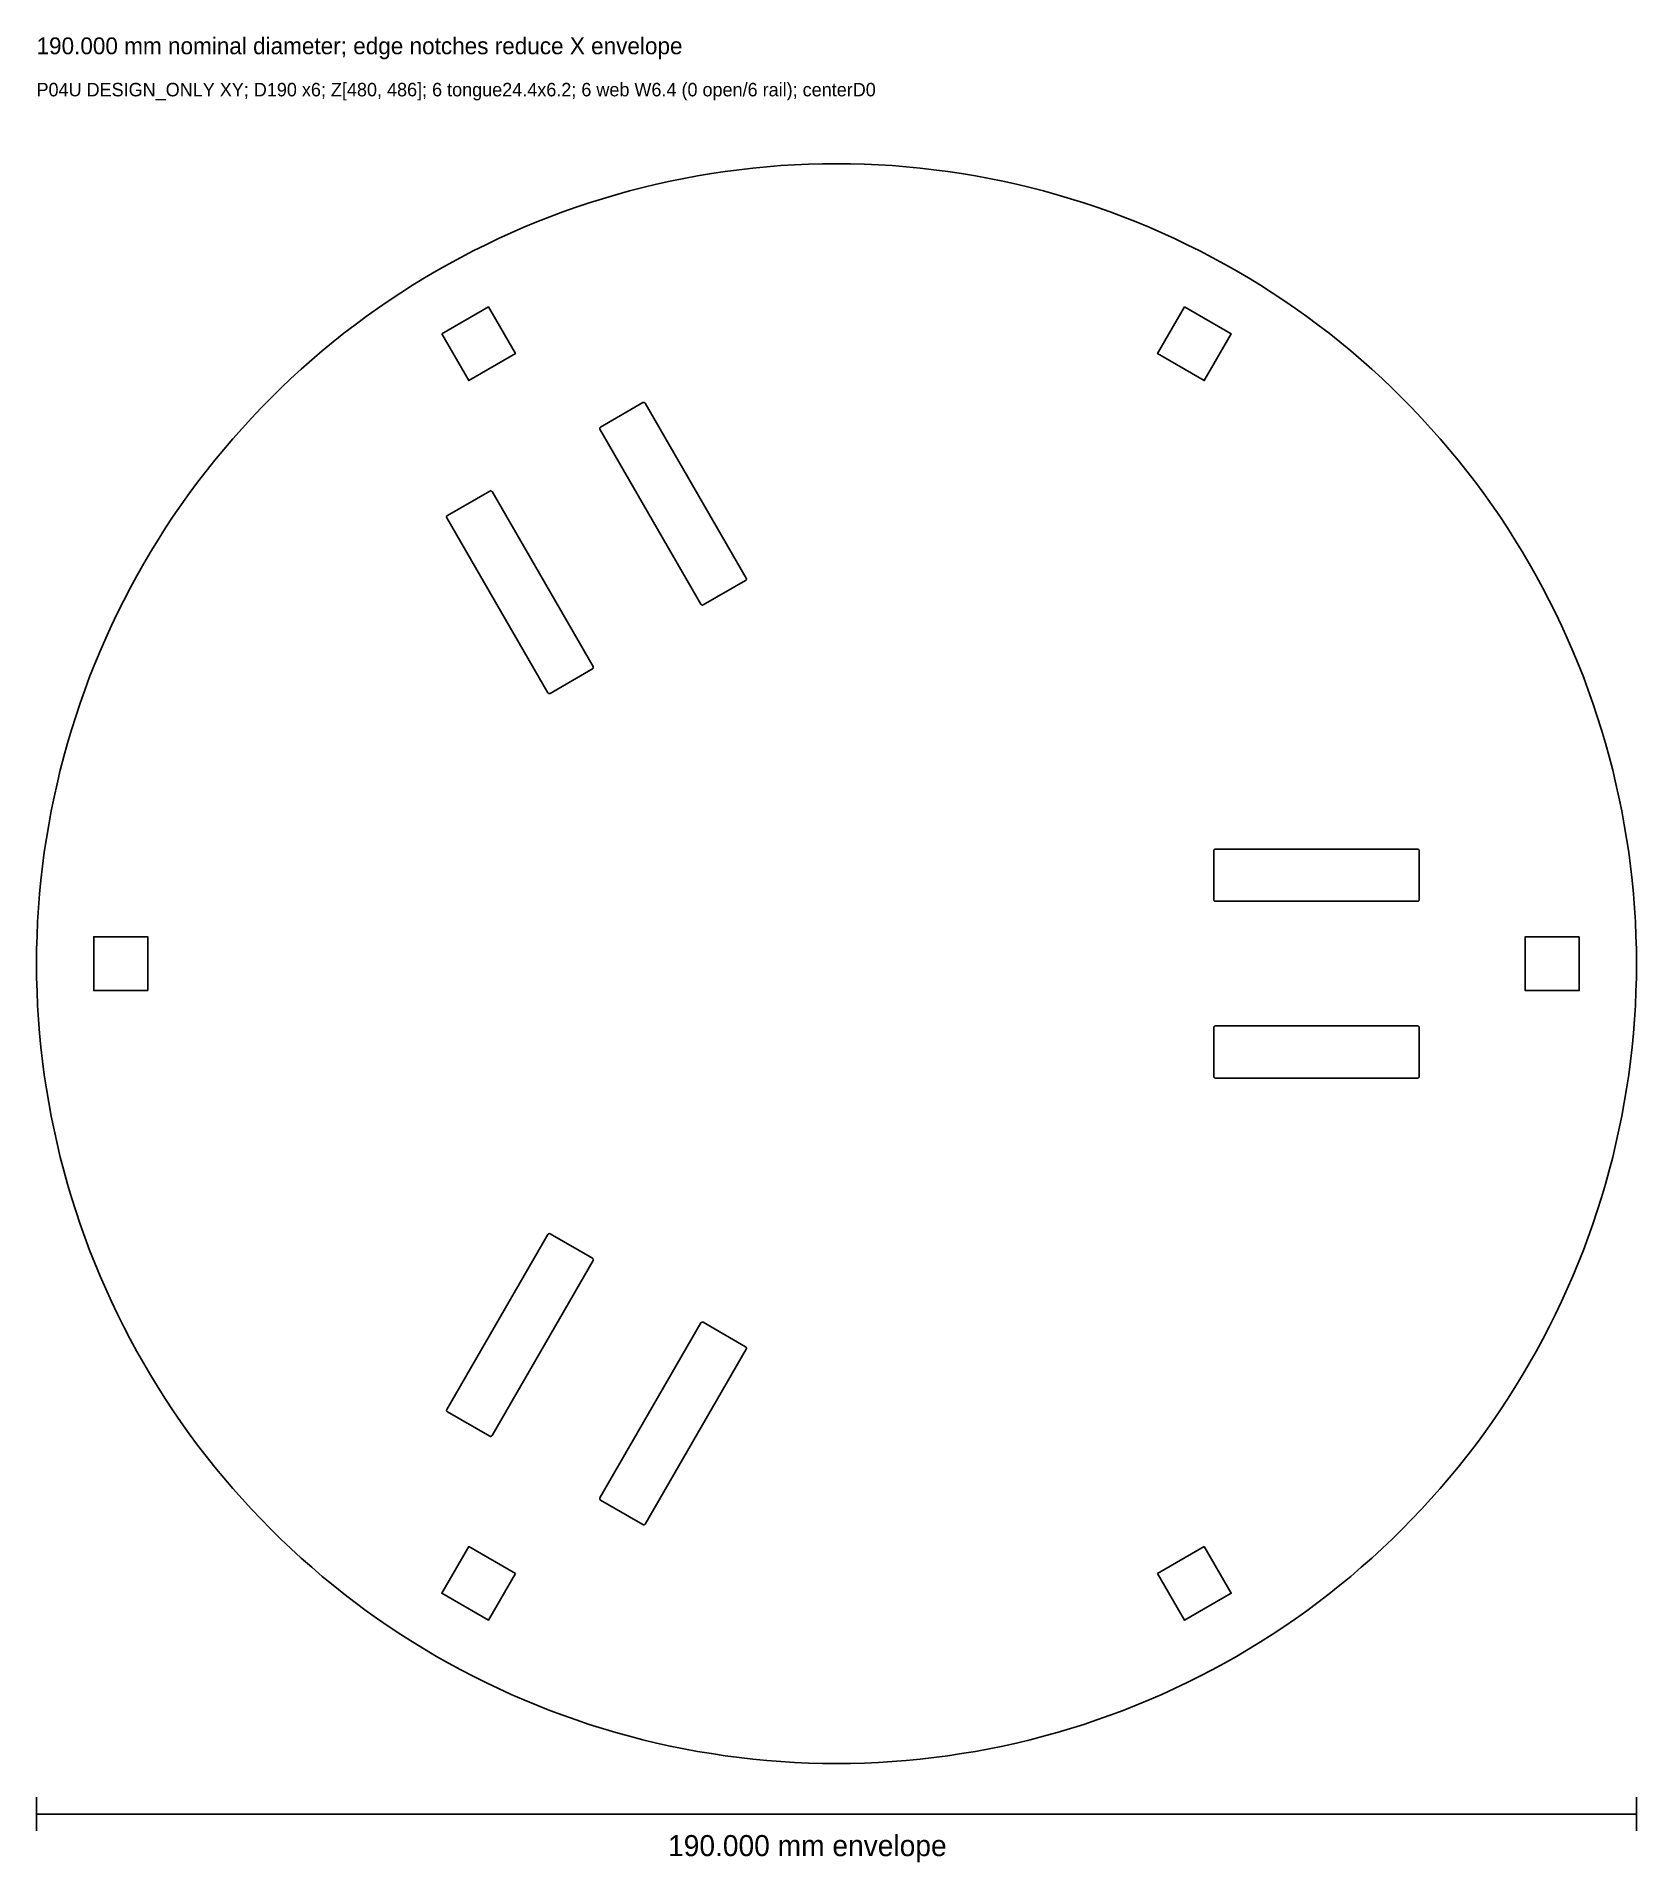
# Model space of a CAD drawing. Header units: millimetres. Extents: x -95 to 95, y -107 to 110.
import ezdxf

# ---------------------------------------------------------------- set-up
doc = ezdxf.new("R2010")
doc.units = ezdxf.units.MM
for name, color, linetype in [('CUT_OUTER', 1, 'Continuous'), ('CUT_TONGUE', 1, 'Continuous'), ('CUT_WEB', 1, 'Continuous'), ('NOT_CUT_DIMENSIONS', 5, 'Continuous')]:
    doc.layers.add(name, color=color, linetype=linetype)

msp = doc.modelspace()

# ---------------------------------------------------------------- linework, layer by layer
at = {"layer": 'CUT_OUTER'}
msp.add_lwpolyline([(94.985531, -1.657979), (95, 0), (94.985531, 1.657979), (94.942129, 3.315452), (94.869806, 4.971916), (94.768585, 6.626865), (94.638496, 8.279796), (94.47958, 9.930204), (94.291884, 11.577588), (94.075467, 13.221445), (93.830392, 14.861274), (93.556737, 16.496577), (93.254582, 18.126855), (92.924022, 19.751611), (92.565156, 21.37035), (92.178094, 22.98258), (91.762953, 24.587809), (91.319861, 26.185549), (90.848952, 27.775312), (90.350369, 29.356614), (89.824265, 30.928975), (89.270799, 32.491914), (88.690141, 34.044955), (88.082466, 35.587626), (87.447961, 37.119457), (86.786818, 38.639981), (86.09924, 40.148735), (85.385434, 41.645259), (84.64562, 43.129097), (83.880021, 44.599798), (83.088872, 46.056914), (82.272413, 47.5), (81.430894, 48.928617), (80.564569, 50.34233), (79.673704, 51.740708), (78.758569, 53.123326), (77.819444, 54.489761), (76.856614, 55.839599), (75.870373, 57.172427), (74.861022, 58.48784), (73.828866, 59.785437), (72.774222, 61.064823), (71.69741, 62.325608), (70.598758, 63.567408), (69.478602, 64.789844), (68.337281, 65.992545), (67.175144, 67.175144), (65.992545, 68.337281), (64.789844, 69.478602), (63.567408, 70.598758), (62.325608, 71.69741), (61.064823, 72.774222), (59.785437, 73.828866), (58.48784, 74.861022), (57.172427, 75.870373), (55.839599, 76.856614), (54.489761, 77.819444), (53.123326, 78.758569), (51.740708, 79.673704), (50.34233, 80.564569), (48.928617, 81.430894), (47.5, 82.272413), (46.056914, 83.088872), (44.599798, 83.880021), (43.129097, 84.64562), (41.645259, 85.385434), (40.148735, 86.09924), (38.639981, 86.786818), (37.119457, 87.447961), (35.587626, 88.082466), (34.044955, 88.690141), (32.491914, 89.270799), (30.928975, 89.824265), (29.356614, 90.350369), (27.775312, 90.848952), (26.185549, 91.319861), (24.587809, 91.762953), (22.98258, 92.178094), (21.37035, 92.565156), (19.751611, 92.924022), (18.126855, 93.254582), (16.496577, 93.556737), (14.861274, 93.830392), (13.221445, 94.075467), (11.577588, 94.291884), (9.930204, 94.47958), (8.279796, 94.638496), (6.626865, 94.768585), (4.971916, 94.869806), (3.315452, 94.942129), (1.657979, 94.985531), (0, 95), (-1.657979, 94.985531), (-3.315452, 94.942129), (-4.971916, 94.869806), (-6.626865, 94.768585), (-8.279796, 94.638496), (-9.930204, 94.47958), (-11.577588, 94.291884), (-13.221445, 94.075467), (-14.861274, 93.830392), (-16.496577, 93.556737), (-18.126855, 93.254582), (-19.751611, 92.924022), (-21.37035, 92.565156), (-22.98258, 92.178094), (-24.587809, 91.762953), (-26.185549, 91.319861), (-27.775312, 90.848952), (-29.356614, 90.350369), (-30.928975, 89.824265), (-32.491914, 89.270799), (-34.044955, 88.690141), (-35.587626, 88.082466), (-37.119457, 87.447961), (-38.639981, 86.786818), (-40.148735, 86.09924), (-41.645259, 85.385434), (-43.129097, 84.64562), (-44.599798, 83.880021), (-46.056914, 83.088872), (-47.5, 82.272413), (-48.928617, 81.430894), (-50.34233, 80.564569), (-51.740708, 79.673704), (-53.123326, 78.758569), (-54.489761, 77.819444), (-55.839599, 76.856614), (-57.172427, 75.870373), (-58.48784, 74.861022), (-59.785437, 73.828866), (-61.064823, 72.774222), (-62.325608, 71.69741), (-63.567408, 70.598758), (-64.789844, 69.478602), (-65.992545, 68.337281), (-67.175144, 67.175144), (-68.337281, 65.992545), (-69.478602, 64.789844), (-70.598758, 63.567408), (-71.69741, 62.325608), (-72.774222, 61.064823), (-73.828866, 59.785437), (-74.861022, 58.48784), (-75.870373, 57.172427), (-76.856614, 55.839599), (-77.819444, 54.489761), (-78.758569, 53.123326), (-79.673704, 51.740708), (-80.564569, 50.34233), (-81.430894, 48.928617), (-82.272413, 47.5), (-83.088872, 46.056914), (-83.880021, 44.599798), (-84.64562, 43.129097), (-85.385434, 41.645259), (-86.09924, 40.148735), (-86.786818, 38.639981), (-87.447961, 37.119457), (-88.082466, 35.587626), (-88.690141, 34.044955), (-89.270799, 32.491914), (-89.824265, 30.928975), (-90.350369, 29.356614), (-90.848952, 27.775312), (-91.319861, 26.185549), (-91.762953, 24.587809), (-92.178094, 22.98258), (-92.565156, 21.37035), (-92.924022, 19.751611), (-93.254582, 18.126855), (-93.556737, 16.496577), (-93.830392, 14.861274), (-94.075467, 13.221445), (-94.291884, 11.577588), (-94.47958, 9.930204), (-94.638496, 8.279796), (-94.768585, 6.626865), (-94.869806, 4.971916), (-94.942129, 3.315452), (-94.985531, 1.657979), (-95, 0), (-94.985531, -1.657979), (-94.942129, -3.315452), (-94.869806, -4.971916), (-94.768585, -6.626865), (-94.638496, -8.279796), (-94.47958, -9.930204), (-94.291884, -11.577588), (-94.075467, -13.221445), (-93.830392, -14.861274), (-93.556737, -16.496577), (-93.254582, -18.126855), (-92.924022, -19.751611), (-92.565156, -21.37035), (-92.178094, -22.98258), (-91.762953, -24.587809), (-91.319861, -26.185549), (-90.848952, -27.775312), (-90.350369, -29.356614), (-89.824265, -30.928975), (-89.270799, -32.491914), (-88.690141, -34.044955), (-88.082466, -35.587626), (-87.447961, -37.119457), (-86.786818, -38.639981), (-86.09924, -40.148735), (-85.385434, -41.645259), (-84.64562, -43.129097), (-83.880021, -44.599798), (-83.088872, -46.056914), (-82.272413, -47.5), (-81.430894, -48.928617), (-80.564569, -50.34233), (-79.673704, -51.740708), (-78.758569, -53.123326), (-77.819444, -54.489761), (-76.856614, -55.839599), (-75.870373, -57.172427), (-74.861022, -58.48784), (-73.828866, -59.785437), (-72.774222, -61.064823), (-71.69741, -62.325608), (-70.598758, -63.567408), (-69.478602, -64.789844), (-68.337281, -65.992545), (-67.175144, -67.175144), (-65.992545, -68.337281), (-64.789844, -69.478602), (-63.567408, -70.598758), (-62.325608, -71.69741), (-61.064823, -72.774222), (-59.785437, -73.828866), (-58.48784, -74.861022), (-57.172427, -75.870373), (-55.839599, -76.856614), (-54.489761, -77.819444), (-53.123326, -78.758569), (-51.740708, -79.673704), (-50.34233, -80.564569), (-48.928617, -81.430894), (-47.5, -82.272413), (-46.056914, -83.088872), (-44.599798, -83.880021), (-43.129097, -84.64562), (-41.645259, -85.385434), (-40.148735, -86.09924), (-38.639981, -86.786818), (-37.119457, -87.447961), (-35.587626, -88.082466), (-34.044955, -88.690141), (-32.491914, -89.270799), (-30.928975, -89.824265), (-29.356614, -90.350369), (-27.775312, -90.848952), (-26.185549, -91.319861), (-24.587809, -91.762953), (-22.98258, -92.178094), (-21.37035, -92.565156), (-19.751611, -92.924022), (-18.126855, -93.254582), (-16.496577, -93.556737), (-14.861274, -93.830392), (-13.221445, -94.075467), (-11.577588, -94.291884), (-9.930204, -94.47958), (-8.279796, -94.638496), (-6.626865, -94.768585), (-4.971916, -94.869806), (-3.315452, -94.942129), (-1.657979, -94.985531), (0, -95), (1.657979, -94.985531), (3.315452, -94.942129), (4.971916, -94.869806), (6.626865, -94.768585), (8.279796, -94.638496), (9.930204, -94.47958), (11.577588, -94.291884), (13.221445, -94.075467), (14.861274, -93.830392), (16.496577, -93.556737), (18.126855, -93.254582), (19.751611, -92.924022), (21.37035, -92.565156), (22.98258, -92.178094), (24.587809, -91.762953), (26.185549, -91.319861), (27.775312, -90.848952), (29.356614, -90.350369), (30.928975, -89.824265), (32.491914, -89.270799), (34.044955, -88.690141), (35.587626, -88.082466), (37.119457, -87.447961), (38.639981, -86.786818), (40.148735, -86.09924), (41.645259, -85.385434), (43.129097, -84.64562), (44.599798, -83.880021), (46.056914, -83.088872), (47.5, -82.272413), (48.928617, -81.430894), (50.34233, -80.564569), (51.740708, -79.673704), (53.123326, -78.758569), (54.489761, -77.819444), (55.839599, -76.856614), (57.172427, -75.870373), (58.48784, -74.861022), (59.785437, -73.828866), (61.064823, -72.774222), (62.325608, -71.69741), (63.567408, -70.598758), (64.789844, -69.478602), (65.992545, -68.337281), (67.175144, -67.175144), (68.337281, -65.992545), (69.478602, -64.789844), (70.598758, -63.567408), (71.69741, -62.325608), (72.774222, -61.064823), (73.828866, -59.785437), (74.861022, -58.48784), (75.870373, -57.172427), (76.856614, -55.839599), (77.819444, -54.489761), (78.758569, -53.123326), (79.673704, -51.740708), (80.564569, -50.34233), (81.430894, -48.928617), (82.272413, -47.5), (83.088872, -46.056914), (83.880021, -44.599798), (84.64562, -43.129097), (85.385434, -41.645259), (86.09924, -40.148735), (86.786818, -38.639981), (87.447961, -37.119457), (88.082466, -35.587626), (88.690141, -34.044955), (89.270799, -32.491914), (89.824265, -30.928975), (90.350369, -29.356614), (90.848952, -27.775312), (91.319861, -26.185549), (91.762953, -24.587809), (92.178094, -22.98258), (92.565156, -21.37035), (92.924022, -19.751611), (93.254582, -18.126855), (93.556737, -16.496577), (93.830392, -14.861274), (94.075467, -13.221445), (94.291884, -11.577588), (94.47958, -9.930204), (94.638496, -8.279796), (94.768585, -6.626865), (94.869806, -4.971916), (94.942129, -3.315452)], close=True, dxfattribs=at)
at = {"layer": 'CUT_TONGUE'}
for points in [[(-10.696971, 45.697248), (-10.695688, 45.658063), (-10.702074, 45.619379), (-10.715885, 45.582685), (-10.736589, 45.549391), (-10.76339, 45.520775), (-10.79526, 45.497938), (-15.818207, 42.597938), (-15.853919, 42.581757), (-15.892102, 42.572854), (-15.931288, 42.571571), (-15.969971, 42.577958), (-16.006665, 42.591769), (-16.039959, 42.612473), (-16.068575, 42.639274), (-16.091412, 42.671143), (-28.091412, 63.455753), (-28.107593, 63.491465), (-28.116496, 63.529648), (-28.117779, 63.568833), (-28.111392, 63.607517), (-28.097581, 63.644211), (-28.076878, 63.677505), (-28.050076, 63.706121), (-28.018207, 63.728958), (-22.99526, 66.628958), (-22.959547, 66.645139), (-22.921365, 66.654042), (-22.882179, 66.655325), (-22.843496, 66.648938), (-22.806802, 66.635127), (-22.773507, 66.614424), (-22.744892, 66.587622), (-22.722055, 66.555753), (-10.722055, 45.771143), (-10.705874, 45.735431)], [(-28.883504, 35.197248), (-28.882221, 35.158063), (-28.888608, 35.119379), (-28.902419, 35.082685), (-28.923122, 35.049391), (-28.949924, 35.020775), (-28.981793, 34.997938), (-34.00474, 32.097938), (-34.040453, 32.081757), (-34.078635, 32.072854), (-34.117821, 32.071571), (-34.156504, 32.077958), (-34.193198, 32.091769), (-34.226493, 32.112473), (-34.255108, 32.139274), (-34.277945, 32.171143), (-46.277945, 52.955753), (-46.294126, 52.991465), (-46.303029, 53.029648), (-46.304312, 53.068833), (-46.297926, 53.107517), (-46.284115, 53.144211), (-46.263411, 53.177505), (-46.23661, 53.206121), (-46.20474, 53.228958), (-41.181793, 56.128958), (-41.146081, 56.145139), (-41.107898, 56.154042), (-41.068712, 56.155325), (-41.030029, 56.148938), (-40.993335, 56.135127), (-40.960041, 56.114424), (-40.931425, 56.087622), (-40.908588, 56.055753), (-28.908588, 35.271143), (-28.892407, 35.235431)], [(44.960982, 7.403843), (44.923463, 7.415224), (44.888886, 7.433706), (44.858579, 7.458579), (44.833706, 7.488886), (44.815224, 7.523463), (44.803843, 7.560982), (44.8, 7.6), (44.8, 13.4), (44.803843, 13.439018), (44.815224, 13.476537), (44.833706, 13.511114), (44.858579, 13.541421), (44.888886, 13.566294), (44.923463, 13.584776), (44.960982, 13.596157), (45, 13.6), (69, 13.6), (69.039018, 13.596157), (69.076537, 13.584776), (69.111114, 13.566294), (69.141421, 13.541421), (69.166294, 13.511114), (69.184776, 13.476537), (69.196157, 13.439018), (69.2, 13.4), (69.2, 7.6), (69.196157, 7.560982), (69.184776, 7.523463), (69.166294, 7.488886), (69.141421, 7.458579), (69.111114, 7.433706), (69.076537, 7.415224), (69.039018, 7.403843), (69, 7.4), (45, 7.4)], [(44.923463, -13.584776), (44.888886, -13.566294), (44.858579, -13.541421), (44.833706, -13.511114), (44.815224, -13.476537), (44.803843, -13.439018), (44.8, -13.4), (44.8, -7.6), (44.803843, -7.560982), (44.815224, -7.523463), (44.833706, -7.488886), (44.858579, -7.458579), (44.888886, -7.433706), (44.923463, -7.415224), (44.960982, -7.403843), (45, -7.4), (69, -7.4), (69.039018, -7.403843), (69.076537, -7.415224), (69.111114, -7.433706), (69.141421, -7.458579), (69.166294, -7.488886), (69.184776, -7.523463), (69.196157, -7.560982), (69.2, -7.6), (69.2, -13.4), (69.196157, -13.439018), (69.184776, -13.476537), (69.166294, -13.511114), (69.141421, -13.541421), (69.111114, -13.566294), (69.076537, -13.584776), (69.039018, -13.596157), (69, -13.6), (45, -13.6), (44.960982, -13.596157)], [(-34.226493, -32.112473), (-34.193198, -32.091769), (-34.156504, -32.077958), (-34.117821, -32.071571), (-34.078635, -32.072854), (-34.040453, -32.081757), (-34.00474, -32.097938), (-28.981793, -34.997938), (-28.949924, -35.020775), (-28.923122, -35.049391), (-28.902419, -35.082685), (-28.888608, -35.119379), (-28.882221, -35.158063), (-28.883504, -35.197248), (-28.892407, -35.235431), (-28.908588, -35.271143), (-40.908588, -56.055753), (-40.931425, -56.087622), (-40.960041, -56.114424), (-40.993335, -56.135127), (-41.030029, -56.148938), (-41.068712, -56.155325), (-41.107898, -56.154042), (-41.146081, -56.145139), (-41.181793, -56.128958), (-46.20474, -53.228958), (-46.23661, -53.206121), (-46.263411, -53.177505), (-46.284115, -53.144211), (-46.297926, -53.107517), (-46.304312, -53.068833), (-46.303029, -53.029648), (-46.294126, -52.991465), (-46.277945, -52.955753), (-34.277945, -32.171143), (-34.255108, -32.139274)], [(-16.039959, -42.612473), (-16.006665, -42.591769), (-15.969971, -42.577958), (-15.931288, -42.571571), (-15.892102, -42.572854), (-15.853919, -42.581757), (-15.818207, -42.597938), (-10.79526, -45.497938), (-10.76339, -45.520775), (-10.736589, -45.549391), (-10.715885, -45.582685), (-10.702074, -45.619379), (-10.695688, -45.658063), (-10.696971, -45.697248), (-10.705874, -45.735431), (-10.722055, -45.771143), (-22.722055, -66.555753), (-22.744892, -66.587622), (-22.773507, -66.614424), (-22.806802, -66.635127), (-22.843496, -66.648938), (-22.882179, -66.655325), (-22.921365, -66.654042), (-22.959547, -66.645139), (-22.99526, -66.628958), (-28.018207, -63.728958), (-28.050076, -63.706121), (-28.076878, -63.677505), (-28.097581, -63.644211), (-28.111392, -63.607517), (-28.117779, -63.568833), (-28.116496, -63.529648), (-28.107593, -63.491465), (-28.091412, -63.455753), (-16.091412, -42.671143), (-16.068575, -42.639274)]]:
    msp.add_lwpolyline(points, close=True, dxfattribs=at)
at = {"layer": 'CUT_WEB'}
for points in [[(-46.871281, 74.783441), (-41.328719, 77.983441), (-38.128719, 72.440878), (-43.671281, 69.240878)], [(41.328719, 77.983441), (46.871281, 74.783441), (43.671281, 69.240878), (38.128719, 72.440878)], [(-81.8, -3.2), (-88.2, -3.2), (-88.2, 3.2), (-81.8, 3.2)], [(88.2, 3.2), (88.2, -3.2), (81.8, -3.2), (81.8, 3.2)], [(-38.128719, -72.440878), (-41.328719, -77.983441), (-46.871281, -74.783441), (-43.671281, -69.240878)], [(43.671281, -69.240878), (46.871281, -74.783441), (41.328719, -77.983441), (38.128719, -72.440878)]]:
    msp.add_lwpolyline(points, close=True, dxfattribs=at)
at = {"layer": 'NOT_CUT_DIMENSIONS'}
for p, q in [((-95, -99), (-95, -103)), ((95, -99), (95, -103)), ((-95, -101), (95, -101))]:
    msp.add_line(p, q, dxfattribs=at)

# ---------------------------------------------------------------- texts
for s, height, p in [('190.000 mm nominal diameter; edge notches reduce X envelope', 2, (-95, 108)), ('P04U DESIGN_ONLY XY; D190 x6; Z[480, 486]; 6 tongue24.4x6.2; 6 web W6.4 (0 open/6 rail); centerD0', 1.6, (-95, 103)), ('190.000 mm envelope', 2.5, (-20, -106))]:
    msp.add_text(s, height=height, dxfattribs=at).set_placement(p)

doc.saveas('drawing.dxf')
